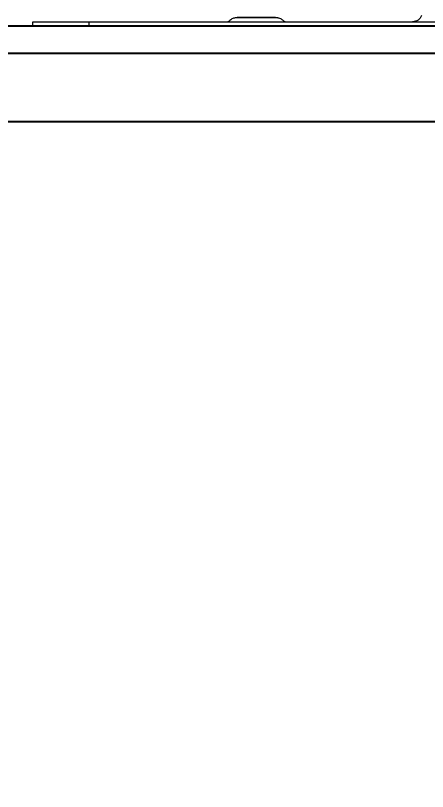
# Model space of a CAD drawing. Header units: inches. Extents: x -456 to 658, y -232 to 0.
# Drawn here: x -190.42 to -186.1, y -40.31 to -32.17 of the extents above; entities that cross this region are included whole.
import ezdxf

# ---------------------------------------------------------------- set-up
doc = ezdxf.new("R2010")
doc.units = ezdxf.units.IN
doc.header["$MEASUREMENT"] = 0
doc.styles.get("Standard").update_dxf_attribs({"font": 'arial.ttf'})
doc.dimstyles.get("Standard").update_dxf_attribs({"dimtxt": 0.18, "dimasz": 0.18, "dimexe": 0.18, "dimexo": 0.0625, "dimgap": 0.09, "dimtad": 0, "dimtih": 1, "dimtoh": 1, "dimdec": 4, "dimzin": 0, "dimdsep": 46, "dimtxsty": 'Standard', "dimcen": 0.09, "dimadec": 0, "dimazin": 0, "dimtfac": 1, "dimtdec": 4, "dimtofl": 0, "dimtmove": 0, "dimatfit": 3, "dimfxl": 1, "dimtolj": 1, "dimtzin": 0, "dimarcsym": 0})

# ---------------------------------------------------------------- blocks, each defined once
blk = doc.blocks.new('*D35')
at = {"color": 0, "lineweight": -2, "transparency": 16777216}
for p, q in [((-217.9538, -26.488), (-217.9538, -46.1394)), ((-184.9635, -33.0321), (-184.9635, -46.1394)), ((-215.7938, -43.9794), (-207.3241, -43.9794)), ((-187.1235, -43.9794), (-195.5932, -43.9794))]:
    blk.add_line(p, q, dxfattribs=at)
at = {"color": 0, "transparency": 16777216}
for points in [[(-215.7938, -43.6194), (-215.7938, -44.3394), (-217.9538, -43.9794)], [(-187.1235, -43.6194), (-187.1235, -44.3394), (-184.9635, -43.9794)]]:
    blk.add_solid(points, dxfattribs=at)
at = {"layer": 'Defpoints', "color": 0, "transparency": 16777216}
for p in [(-217.9538, -25.738), (-184.9635, -32.2821), (-217.9538, -43.9794)]:
    blk.add_point(p, dxfattribs=at)
at = {"color": 0, "transparency": 16777216, "insert": (-201.4587, -43.9794), "char_height": 3, "width": 9.467599, "attachment_point": 5}
blk.add_mtext('\\A1;1\'-8" MAX.', dxfattribs=at)

msp = doc.modelspace()

# ---------------------------------------------------------------- linework, layer by layer
at = {"color": 0, "linetype": 'Continuous', "lineweight": 0}
for p, q in [((-190.24078, -32.23521), (-179.6863, -32.23521)), ((-190.24078, -32.28212), (-190.24078, -32.23521)), ((-189.65442, -32.23521), (-189.65442, -32.28212)), ((-179.6863, -32.28212), (-190.24078, -32.28212))]:
    msp.add_line(p, q, dxfattribs=at)
for points in [[(0, -32.28212), (-228.1713, -32.28212)], [(0, -32.56878), (-228.1713, -32.56878)], [(0, -33.28543), (-228.1713, -33.28543)]]:
    msp.add_lwpolyline(points)
at = {"color": 0, "linetype": 'Continuous', "lineweight": 0, "extrusion": (0, 0, -1)}
msp.add_arc((186.25706, -32.13553), 0.09968, 200, 270.000001, dxfattribs=at)
at = {"color": 0, "linetype": 'Continuous', "lineweight": 0}
for points, knots in [([(-188.20447, -32.23521), (-188.20213, -32.23521), (-188.19976, -32.23497), (-188.19444, -32.23389), (-188.19148, -32.23287), (-188.18527, -32.22976), (-188.18205, -32.22742), (-188.17935, -32.22466)], [0, 0, 0, 0, 0.006003701, 0.006003701, 0.013881737, 0.013881737, 0.023777622, 0.023777622, 0.023777622, 0.023777622]), ([(-188.17935, -32.22466), (-188.17048, -32.21562), (-188.16001, -32.20794), (-188.14313, -32.19937), (-188.13729, -32.19697), (-188.12549, -32.1932), (-188.1194, -32.19178), (-188.11193, -32.19062), (-188.11031, -32.1904), (-188.10759, -32.19009), (-188.10645, -32.18998), (-188.1041, -32.18978), (-188.10298, -32.1897), (-188.10115, -32.18959), (-188.10042, -32.18956), (-188.09858, -32.18948), (-188.09767, -32.18945), (-188.09414, -32.18935), (-188.09157, -32.18931), (-188.08315, -32.1892), (-188.07652, -32.18914), (-188.05597, -32.189), (-188.03976, -32.18892), (-188.00385, -32.18881), (-187.98407, -32.18876), (-187.94273, -32.1887), (-187.92066, -32.18868), (-187.87701, -32.18868), (-187.85487, -32.1887), (-187.81333, -32.18875), (-187.79339, -32.18879), (-187.75824, -32.1889), (-187.74259, -32.18896), (-187.7174, -32.18911), (-187.70768, -32.18919), (-187.6975, -32.18934), (-187.69525, -32.18936), (-187.69101, -32.18953), (-187.69027, -32.18956), (-187.68825, -32.18967), (-187.68686, -32.18975), (-187.68361, -32.19003), (-187.68185, -32.19022), (-187.67826, -32.19068), (-187.67642, -32.19097), (-187.67113, -32.19191), (-187.66764, -32.19269), (-187.65703, -32.19559), (-187.64998, -32.19825), (-187.63261, -32.2068), (-187.62263, -32.21378), (-187.61312, -32.22288), (-187.61222, -32.22376), (-187.61134, -32.22466)], [0, 0, 0, 0, 0.03238139, 0.03238139, 0.04844094, 0.04844094, 0.06417149, 0.06417149, 0.06857833, 0.06857833, 0.07208835, 0.07208835, 0.07670277, 0.07670277, 0.08145948, 0.08145948, 0.09041954, 0.09041954, 0.11725746, 0.11725746, 0.15772567, 0.15772567, 0.21884059, 0.21884059, 0.2752867, 0.2752867, 0.33119478, 0.33119478, 0.38695804, 0.38695804, 0.44275993, 0.44275993, 0.49865444, 0.49865444, 0.55493854, 0.55493854, 0.5847566, 0.5847566, 0.59029468, 0.59029468, 0.59631849, 0.59631849, 0.60139315, 0.60139315, 0.60631251, 0.60631251, 0.61548295, 0.61548295, 0.63458036, 0.63458036, 0.66503367, 0.66503367, 0.66825413, 0.66825413, 0.66825413, 0.66825413]), ([(-187.69511, -32.18952), (-187.69485, -32.18946), (-187.69592, -32.18941), (-187.69831, -32.18935), (-187.70071, -32.1893), (-187.70437, -32.18925), (-187.7093, -32.1892), (-187.71422, -32.18915), (-187.72032, -32.1891), (-187.72758, -32.18905), (-187.73484, -32.18901), (-187.74312, -32.18897), (-187.75244, -32.18893), (-187.76176, -32.18889), (-187.77195, -32.18886), (-187.78296, -32.18882), (-187.79396, -32.18879), (-187.80557, -32.18877), (-187.81782, -32.18875), (-187.83008, -32.18873), (-187.84276, -32.18871), (-187.85581, -32.1887), (-187.86886, -32.18869), (-187.88202, -32.18868), (-187.89532, -32.18868), (-187.90863, -32.18868), (-187.92181, -32.18869), (-187.93488, -32.1887), (-187.94795, -32.18871), (-187.96064, -32.18873), (-187.97291, -32.18875), (-187.98517, -32.18877), (-187.99678, -32.18879), (-188.00778, -32.18882), (-188.01878, -32.18886), (-188.02896, -32.18889), (-188.03828, -32.18893), (-188.04761, -32.18897), (-188.0559, -32.18901), (-188.06315, -32.18905), (-188.07041, -32.1891), (-188.07649, -32.18915), (-188.08141, -32.1892), (-188.08633, -32.18925), (-188.09, -32.1893), (-188.09238, -32.18935), (-188.09477, -32.18941), (-188.09583, -32.18946), (-188.09558, -32.18952)], [0, 0, 0, 0, 0.0625, 0.0625, 0.0625, 0.125, 0.125, 0.125, 0.1875, 0.1875, 0.1875, 0.25, 0.25, 0.25, 0.3125, 0.3125, 0.3125, 0.375, 0.375, 0.375, 0.4375, 0.4375, 0.4375, 0.5, 0.5, 0.5, 0.5625, 0.5625, 0.5625, 0.625, 0.625, 0.625, 0.6875, 0.6875, 0.6875, 0.75, 0.75, 0.75, 0.8125, 0.8125, 0.8125, 0.875, 0.875, 0.875, 0.9375, 0.9375, 0.9375, 1, 1, 1, 1]), ([(-187.69511, -32.18952), (-187.69485, -32.18946), (-187.6959, -32.18941), (-187.69827, -32.18935), (-187.69887, -32.18934), (-187.69954, -32.18933), (-187.7003, -32.18931), (-187.70106, -32.1893), (-187.7019, -32.18929), (-187.70282, -32.18928), (-187.70464, -32.18925), (-187.70678, -32.18922), (-187.70922, -32.1892), (-187.71166, -32.18917), (-187.71439, -32.18915), (-187.71744, -32.18913), (-187.71896, -32.18911), (-187.72056, -32.1891), (-187.72223, -32.18909), (-187.72391, -32.18908), (-187.72567, -32.18907), (-187.72749, -32.18906), (-187.73477, -32.18901), (-187.74306, -32.18897), (-187.75231, -32.18893), (-187.75694, -32.18891), (-187.76181, -32.18889), (-187.76693, -32.18887), (-187.76949, -32.18887), (-187.77212, -32.18886), (-187.77478, -32.18885), (-187.77744, -32.18884), (-187.78014, -32.18883), (-187.78289, -32.18882), (-187.79386, -32.18879), (-187.80546, -32.18877), (-187.81771, -32.18875), (-187.82077, -32.18874), (-187.82387, -32.18874), (-187.82701, -32.18873), (-187.83015, -32.18873), (-187.83333, -32.18872), (-187.83651, -32.18872), (-187.84287, -32.18871), (-187.84929, -32.18871), (-187.85577, -32.1887), (-187.86872, -32.18869), (-187.88189, -32.18868), (-187.89528, -32.18868), (-187.90867, -32.18868), (-187.92187, -32.18869), (-187.93487, -32.1887), (-187.94138, -32.18871), (-187.94783, -32.18871), (-187.95423, -32.18872), (-187.96063, -32.18873), (-187.96688, -32.18874), (-187.97298, -32.18875), (-187.98518, -32.18877), (-187.99679, -32.18879), (-188.00781, -32.18882), (-188.01057, -32.18883), (-188.01329, -32.18884), (-188.01596, -32.18885), (-188.01863, -32.18886), (-188.02123, -32.18887), (-188.02378, -32.18887), (-188.02888, -32.18889), (-188.03373, -32.18891), (-188.03835, -32.18893), (-188.04298, -32.18895), (-188.04736, -32.18897), (-188.05151, -32.18899), (-188.05359, -32.189), (-188.05561, -32.18901), (-188.05756, -32.18902), (-188.05952, -32.18903), (-188.06142, -32.18904), (-188.06323, -32.18906), (-188.07051, -32.1891), (-188.07657, -32.18915), (-188.08146, -32.1892), (-188.0839, -32.18922), (-188.08604, -32.18925), (-188.08788, -32.18928), (-188.0888, -32.18929), (-188.08964, -32.1893), (-188.0904, -32.18932), (-188.09115, -32.18933), (-188.09182, -32.18934), (-188.09241, -32.18935), (-188.09477, -32.18941), (-188.09583, -32.18946), (-188.09558, -32.18952)], [0, 0, 0, 0, 0.0625, 0.0625, 0.0625, 0.078125, 0.078125, 0.078125, 0.09375, 0.09375, 0.09375, 0.125, 0.125, 0.125, 0.15625, 0.15625, 0.15625, 0.171875, 0.171875, 0.171875, 0.1875, 0.1875, 0.1875, 0.25, 0.25, 0.25, 0.28125, 0.28125, 0.28125, 0.296875, 0.296875, 0.296875, 0.3125, 0.3125, 0.3125, 0.375, 0.375, 0.375, 0.390625, 0.390625, 0.390625, 0.40625, 0.40625, 0.40625, 0.4375, 0.4375, 0.4375, 0.5, 0.5, 0.5, 0.5625, 0.5625, 0.5625, 0.59375, 0.59375, 0.59375, 0.625, 0.625, 0.625, 0.6875, 0.6875, 0.6875, 0.703125, 0.703125, 0.703125, 0.71875, 0.71875, 0.71875, 0.75, 0.75, 0.75, 0.78125, 0.78125, 0.78125, 0.796875, 0.796875, 0.796875, 0.8125, 0.8125, 0.8125, 0.875, 0.875, 0.875, 0.90625, 0.90625, 0.90625, 0.921875, 0.921875, 0.921875, 0.9375, 0.9375, 0.9375, 1, 1, 1, 1]), ([(-187.61134, -32.22466), (-187.60869, -32.22737), (-187.60555, -32.22967), (-187.59878, -32.23311), (-187.59505, -32.2343), (-187.5896, -32.23509), (-187.5879, -32.23521), (-187.58622, -32.23521)], [0, 0, 0, 0, 0.00969282, 0.00969282, 0.019446571, 0.019446571, 0.023766106, 0.023766106, 0.023766106, 0.023766106])]:
    msp.add_open_spline(points, degree=3, knots=knots, dxfattribs=at)

# ---------------------------------------------------------------- dimensions: what is measured, and where the dimension line sits
dim = msp.add_linear_dim(base=(-217.95381, -43.97939), p1=(-184.96354, -32.28212), p2=(-217.95381, -25.73804), text='1\'-8" MAX.', dimstyle='Standard', override={"dimscale": 12, "dimtxt": 0.25})
dim.commit()
dim.dimension.update_dxf_attribs({"geometry": '*D35', "text_midpoint": (-201.45868, -43.97939)})

doc.saveas('drawing.dxf')
